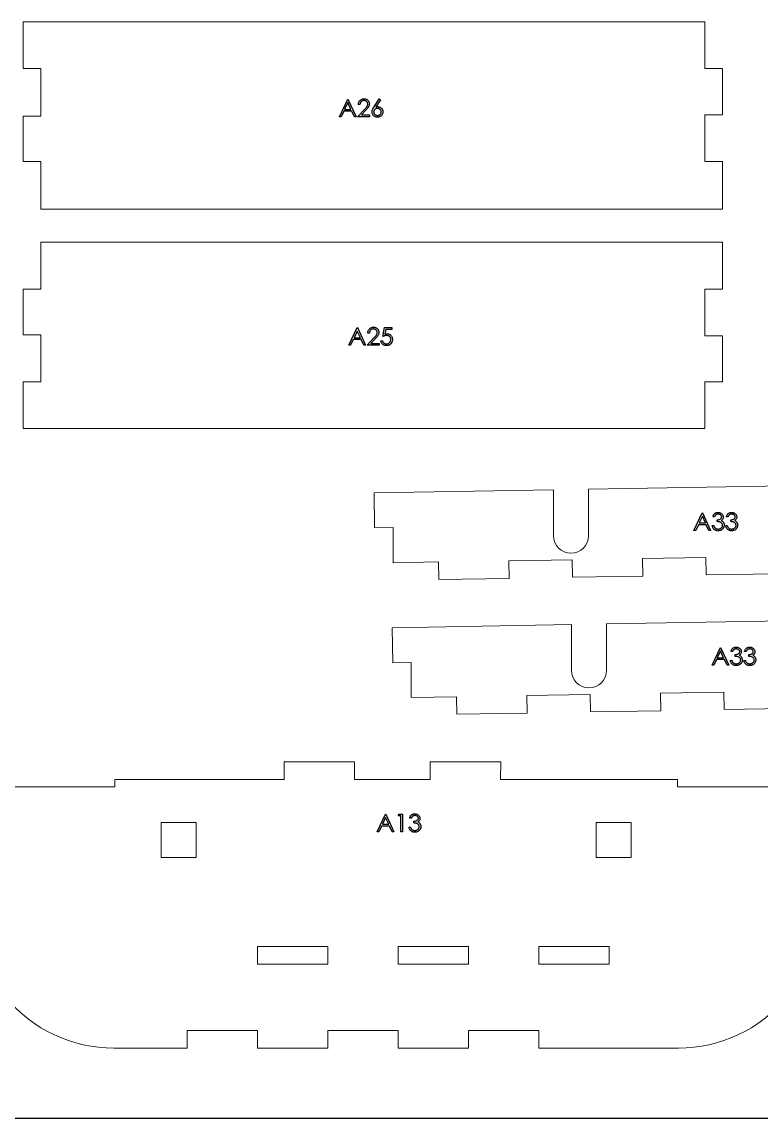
# Model space of a CAD drawing. Header units: inches. Extents: x -4.7 to 54, y 0 to 24.
# Drawn here: x 8.39 to 13.65, y 0 to 7.79 of the extents above; entities that cross this region are included whole.
import ezdxf

# ---------------------------------------------------------------- set-up
doc = ezdxf.new("R2010")
doc.units = ezdxf.units.IN
doc.header["$MEASUREMENT"] = 0

msp = doc.modelspace()

# ---------------------------------------------------------------- linework, layer by layer
at = {"color": 1, "linetype": 'Continuous', "lineweight": 15}
for p, q in [((13.2471, 7.7926), (8.4034, 7.7926)), ((8.4034, 7.461), (8.4034, 7.7926)), ((13.2471, 7.461), (13.2471, 7.7926)), ((8.4034, 7.461), (8.5284, 7.461)), ((8.5284, 7.461), (8.5284, 7.122)), ((13.3721, 7.461), (13.2471, 7.461)), ((13.3721, 7.1326), (13.3721, 7.461)), ((8.5284, 7.122), (8.4034, 7.122)), ((8.4034, 6.801), (8.4034, 7.122)), ((13.2471, 7.1326), (13.3721, 7.1326)), ((13.2471, 6.801), (13.2471, 7.1326)), ((8.4034, 6.801), (8.5284, 6.801)), ((8.5284, 6.801), (8.5284, 6.462)), ((13.3721, 6.801), (13.2471, 6.801)), ((13.3721, 6.462), (13.3721, 6.801)), ((13.3721, 6.462), (8.5284, 6.462)), ((8.5284, 5.8933), (8.5284, 6.228)), ((13.3721, 6.228), (8.5284, 6.228)), ((13.3721, 5.8933), (13.3721, 6.228)), ((8.4034, 5.8933), (8.5284, 5.8933)), ((8.4034, 5.568), (8.4034, 5.8933)), ((13.3721, 5.8933), (13.2471, 5.8933)), ((13.2471, 5.8933), (13.2471, 5.5618)), ((8.5284, 5.568), (8.4034, 5.568)), ((8.5284, 5.2333), (8.5284, 5.568)), ((13.2471, 5.5618), (13.3721, 5.5618)), ((13.3721, 5.2333), (13.3721, 5.5618)), ((8.4034, 5.2333), (8.5284, 5.2333)), ((8.4034, 4.9018), (8.4034, 5.2333)), ((13.3721, 5.2333), (13.2471, 5.2333)), ((13.2471, 5.2333), (13.2471, 4.9018)), ((13.2471, 4.9018), (8.4034, 4.9018)), ((12.4205, 4.4707), (15.3986, 4.5227)), ((10.8963, 4.4441), (12.1707, 4.4664)), ((10.8963, 4.4441), (10.9006, 4.1953)), ((12.1707, 4.1402), (12.1707, 4.4664)), ((12.4205, 4.4707), (12.4205, 4.1402)), ((11.0316, 4.1976), (10.9006, 4.1953)), ((11.0316, 3.9475), (11.0316, 4.1976)), ((12.8047, 3.9785), (13.2546, 3.9863)), ((12.8069, 3.8535), (12.8047, 3.9785)), ((13.2546, 3.9863), (13.2568, 3.8613)), ((11.0316, 3.9475), (11.3549, 3.9532)), ((11.3549, 3.9532), (11.3571, 3.8282)), ((11.8548, 3.9619), (12.3048, 3.9697)), ((11.857, 3.8369), (11.8548, 3.9619)), ((12.3048, 3.9697), (12.307, 3.8448)), ((11.857, 3.8369), (11.3571, 3.8282)), ((12.8069, 3.8535), (12.307, 3.8448)), ((13.7567, 3.8701), (13.2568, 3.8613)), ((11.0248, 3.4863), (12.2992, 3.5085)), ((12.2992, 3.1824), (12.2992, 3.5085)), ((12.549, 3.5129), (15.5271, 3.5648)), ((12.549, 3.5129), (12.549, 3.1824)), ((11.0248, 3.4863), (11.0291, 3.2374)), ((11.1601, 3.2397), (11.0291, 3.2374)), ((11.1601, 2.9897), (11.1601, 3.2397)), ((11.1601, 2.9897), (11.4834, 2.9953)), ((11.4834, 2.9953), (11.4856, 2.8703)), ((11.9834, 3.004), (12.4333, 3.0119)), ((11.9855, 2.8791), (11.9834, 3.004)), ((12.4333, 3.0119), (12.4355, 2.8869)), ((12.9332, 3.0206), (13.3831, 3.0285)), ((12.9354, 2.8956), (12.9332, 3.0206)), ((13.3831, 3.0285), (13.3853, 2.9035)), ((12.9354, 2.8956), (12.4355, 2.8869)), ((13.8853, 2.9122), (13.3853, 2.9035)), ((11.9855, 2.8791), (11.4856, 2.8703)), ((10.258, 2.5324), (10.258, 2.4074)), ((10.258, 2.5324), (10.758, 2.5324)), ((10.758, 2.5324), (10.758, 2.4074)), ((11.2964, 2.5324), (11.2952, 2.4074)), ((11.2964, 2.5324), (11.7964, 2.5324)), ((11.7964, 2.5324), (11.7952, 2.4074)), ((7.5636, 2.3557), (9.0536, 2.3557)), ((9.0536, 2.3557), (9.0536, 2.4074)), ((10.258, 2.4074), (9.0536, 2.4074)), ((10.758, 2.4074), (11.2952, 2.4074)), ((13.0536, 2.4074), (11.7952, 2.4074)), ((13.0536, 2.3557), (13.0536, 2.4074)), ((13.0536, 2.3557), (14.5436, 2.3557)), ((9.6322, 2.1018), (9.3822, 2.1018)), ((9.3822, 2.1018), (9.3822, 1.8518)), ((9.6322, 1.8518), (9.6322, 2.1018)), ((12.7249, 2.1018), (12.4749, 2.1018)), ((12.4749, 2.1018), (12.4749, 1.8518)), ((12.7249, 1.8518), (12.7249, 2.1018)), ((9.3822, 1.8518), (9.6322, 1.8518)), ((12.4749, 1.8518), (12.7249, 1.8518)), ((10.5682, 1.2189), (10.0682, 1.2189)), ((10.0682, 1.2189), (10.0682, 1.0939)), ((10.5682, 1.0939), (10.5682, 1.2189)), ((11.5682, 1.2189), (11.0682, 1.2189)), ((11.0682, 1.2189), (11.0682, 1.0939)), ((11.5682, 1.0939), (11.5682, 1.2189)), ((12.5682, 1.2189), (12.0682, 1.2189)), ((12.0682, 1.2189), (12.0682, 1.0939)), ((12.5682, 1.0939), (12.5682, 1.2189)), ((10.0682, 1.0939), (10.5682, 1.0939)), ((11.0682, 1.0939), (11.5682, 1.0939)), ((12.0682, 1.0939), (12.5682, 1.0939)), ((9.5682, 0.6223), (10.0682, 0.6223)), ((9.5682, 0.4973), (9.5682, 0.6223)), ((10.0682, 0.4973), (10.0682, 0.6223)), ((10.5682, 0.6223), (11.0682, 0.6223)), ((10.5682, 0.4973), (10.5682, 0.6223)), ((11.0682, 0.4973), (11.0682, 0.6223)), ((11.5682, 0.6223), (12.0682, 0.6223)), ((11.5682, 0.4973), (11.5682, 0.6223)), ((12.0682, 0.4973), (12.0682, 0.6223)), ((9.5682, 0.4973), (9.0481, 0.4973)), ((10.5682, 0.4973), (10.0682, 0.4973)), ((11.5682, 0.4973), (11.0682, 0.4973)), ((13.0591, 0.4973), (12.0682, 0.4973))]:
    msp.add_line(p, q, dxfattribs=at)
msp.add_line((0, 0), (24, 0))
at = {"color": 3, "linetype": 'Continuous', "flags": 128}
for points in [[(10.7108, 7.2431), (10.7685, 7.1181), (10.7685, 7.1181), (10.7563, 7.1181), (10.7563, 7.1181), (10.7379, 7.1581), (10.7379, 7.1581), (10.6812, 7.1581), (10.6812, 7.1581), (10.6622, 7.1181), (10.6622, 7.1181), (10.6499, 7.1181), (10.6499, 7.1181), (10.7092, 7.2431), (10.7092, 7.2431), (10.7108, 7.2431)], [(10.7099, 7.2187), (10.6873, 7.1709), (10.6873, 7.1709), (10.732, 7.1709), (10.732, 7.1709), (10.7099, 7.2187)], [(10.7958, 7.2046), (10.7846, 7.2046), (10.7846, 7.2046), (10.7849, 7.2091), (10.7855, 7.2133), (10.7865, 7.2173), (10.7878, 7.2212), (10.7895, 7.2248), (10.7916, 7.2283), (10.7939, 7.2315), (10.7967, 7.2346), (10.7996, 7.2373), (10.8028, 7.2397), (10.8061, 7.2417), (10.8096, 7.2433), (10.8133, 7.2446), (10.8171, 7.2455), (10.8211, 7.2461), (10.8253, 7.2463), (10.8253, 7.2463), (10.8294, 7.2461), (10.8334, 7.2456), (10.8371, 7.2447), (10.8406, 7.2435), (10.8439, 7.2419), (10.847, 7.24), (10.8499, 7.2378), (10.8526, 7.2352), (10.8551, 7.2324), (10.8572, 7.2294), (10.859, 7.2263), (10.8605, 7.2232), (10.8616, 7.2198), (10.8624, 7.2164), (10.8629, 7.2128), (10.8631, 7.2091), (10.8631, 7.2091), (10.8628, 7.2039), (10.8618, 7.1989), (10.8602, 7.194), (10.8579, 7.1893), (10.8565, 7.1869), (10.8547, 7.1843), (10.8526, 7.1814), (10.8503, 7.1784), (10.8476, 7.1752), (10.8447, 7.1718), (10.8414, 7.1681), (10.8378, 7.1643), (10.8378, 7.1643), (10.8065, 7.1309), (10.8065, 7.1309), (10.8647, 7.1309), (10.8647, 7.1309), (10.8647, 7.1181), (10.8647, 7.1181), (10.7798, 7.1181), (10.7798, 7.1181), (10.8282, 7.1698), (10.8282, 7.1698), (10.8318, 7.1735), (10.835, 7.177), (10.8378, 7.1802), (10.8404, 7.1831), (10.8426, 7.1858), (10.8446, 7.1883), (10.8461, 7.1905), (10.8474, 7.1925), (10.8494, 7.1963), (10.8508, 7.2001), (10.8516, 7.2041), (10.8519, 7.2081), (10.8519, 7.2081), (10.8517, 7.2107), (10.8514, 7.2131), (10.8508, 7.2155), (10.8499, 7.2177), (10.8488, 7.22), (10.8474, 7.222), (10.8459, 7.224), (10.844, 7.226), (10.842, 7.2277), (10.8399, 7.2292), (10.8376, 7.2305), (10.8353, 7.2316), (10.8328, 7.2324), (10.8302, 7.233), (10.8276, 7.2333), (10.8248, 7.2334), (10.8248, 7.2334), (10.8218, 7.2333), (10.819, 7.233), (10.8163, 7.2324), (10.8138, 7.2315), (10.8114, 7.2305), (10.8091, 7.2292), (10.8069, 7.2276), (10.8048, 7.2259), (10.8029, 7.2239), (10.8013, 7.2217), (10.7998, 7.2193), (10.7986, 7.2168), (10.7976, 7.214), (10.7968, 7.2111), (10.7962, 7.2079), (10.7958, 7.2046)], [(10.9336, 7.2463), (10.9422, 7.2395), (10.9422, 7.2395), (10.9092, 7.189), (10.9092, 7.189), (10.9158, 7.1899), (10.9222, 7.1902), (10.9222, 7.1902), (10.926, 7.19), (10.9296, 7.1895), (10.9331, 7.1887), (10.9365, 7.1875), (10.9397, 7.186), (10.9428, 7.1842), (10.9457, 7.182), (10.9485, 7.1795), (10.951, 7.1767), (10.9532, 7.1738), (10.955, 7.1708), (10.9565, 7.1676), (10.9577, 7.1642), (10.9586, 7.1607), (10.9591, 7.157), (10.9592, 7.1531), (10.9592, 7.1531), (10.9589, 7.1479), (10.958, 7.1429), (10.9564, 7.1382), (10.9542, 7.1337), (10.9515, 7.1296), (10.9482, 7.126), (10.9444, 7.1227), (10.94, 7.12), (10.9353, 7.1177), (10.9304, 7.1161), (10.9254, 7.1152), (10.9202, 7.1149), (10.9202, 7.1149), (10.9151, 7.1152), (10.9103, 7.1161), (10.9056, 7.1176), (10.9011, 7.1198), (10.897, 7.1225), (10.8933, 7.1258), (10.8901, 7.1295), (10.8873, 7.1337), (10.8852, 7.1383), (10.8836, 7.143), (10.8826, 7.1479), (10.8823, 7.1529), (10.8823, 7.1529), (10.8825, 7.1568), (10.8831, 7.1608), (10.884, 7.1648), (10.8854, 7.169), (10.8862, 7.1711), (10.8872, 7.1734), (10.8884, 7.1758), (10.8896, 7.1782), (10.8911, 7.1808), (10.8927, 7.1835), (10.8944, 7.1863), (10.8963, 7.1892), (10.8963, 7.1892), (10.9336, 7.2463)], [(10.9198, 7.1774), (10.917, 7.1772), (10.9142, 7.1769), (10.9117, 7.1763), (10.9092, 7.1756), (10.9069, 7.1745), (10.9048, 7.1733), (10.9027, 7.1718), (10.9008, 7.1701), (10.8991, 7.1682), (10.8976, 7.1663), (10.8964, 7.1642), (10.8954, 7.1621), (10.8946, 7.1598), (10.894, 7.1575), (10.8937, 7.155), (10.8935, 7.1525), (10.8935, 7.1525), (10.8937, 7.1499), (10.894, 7.1475), (10.8947, 7.1452), (10.8955, 7.143), (10.8966, 7.1408), (10.898, 7.1388), (10.8996, 7.1368), (10.9015, 7.1349), (10.9036, 7.1332), (10.9057, 7.1318), (10.908, 7.1305), (10.9103, 7.1295), (10.9128, 7.1287), (10.9153, 7.1281), (10.918, 7.1278), (10.9208, 7.1277), (10.9208, 7.1277), (10.9236, 7.1278), (10.9262, 7.1281), (10.9288, 7.1287), (10.9312, 7.1295), (10.9336, 7.1305), (10.9359, 7.1318), (10.938, 7.1332), (10.94, 7.1349), (10.9419, 7.1368), (10.9435, 7.1388), (10.9449, 7.1408), (10.946, 7.143), (10.9469, 7.1452), (10.9475, 7.1475), (10.9479, 7.1499), (10.948, 7.1525), (10.948, 7.1525), (10.9479, 7.155), (10.9475, 7.1575), (10.9469, 7.1598), (10.946, 7.1621), (10.9448, 7.1642), (10.9434, 7.1663), (10.9417, 7.1682), (10.9398, 7.1701), (10.9376, 7.1718), (10.9354, 7.1733), (10.9331, 7.1745), (10.9306, 7.1756), (10.9281, 7.1763), (10.9254, 7.1769), (10.9227, 7.1772), (10.9198, 7.1774)], [(10.7783, 5.6193), (10.836, 5.4943), (10.836, 5.4943), (10.8238, 5.4943), (10.8238, 5.4943), (10.8054, 5.5344), (10.8054, 5.5344), (10.7487, 5.5344), (10.7487, 5.5344), (10.7297, 5.4943), (10.7297, 5.4943), (10.7174, 5.4943), (10.7174, 5.4943), (10.7767, 5.6193), (10.7767, 5.6193), (10.7783, 5.6193)], [(10.8633, 5.5808), (10.8521, 5.5808), (10.8521, 5.5808), (10.8524, 5.5853), (10.853, 5.5896), (10.854, 5.5936), (10.8553, 5.5974), (10.857, 5.6011), (10.859, 5.6045), (10.8614, 5.6078), (10.8642, 5.6108), (10.8671, 5.6135), (10.8703, 5.6159), (10.8736, 5.6179), (10.8771, 5.6196), (10.8808, 5.6209), (10.8846, 5.6218), (10.8886, 5.6223), (10.8928, 5.6225), (10.8928, 5.6225), (10.8969, 5.6223), (10.9009, 5.6218), (10.9046, 5.621), (10.9081, 5.6198), (10.9114, 5.6182), (10.9145, 5.6163), (10.9174, 5.614), (10.9201, 5.6114), (10.9226, 5.6086), (10.9247, 5.6057), (10.9265, 5.6026), (10.928, 5.5994), (10.9291, 5.5961), (10.9299, 5.5926), (10.9304, 5.5891), (10.9306, 5.5854), (10.9306, 5.5854), (10.9303, 5.5801), (10.9293, 5.5751), (10.9277, 5.5703), (10.9254, 5.5655), (10.9239, 5.5631), (10.9222, 5.5605), (10.9201, 5.5577), (10.9178, 5.5547), (10.9151, 5.5514), (10.9122, 5.548), (10.9089, 5.5444), (10.9053, 5.5405), (10.9053, 5.5405), (10.874, 5.5071), (10.874, 5.5071), (10.9322, 5.5071), (10.9322, 5.5071), (10.9322, 5.4943), (10.9322, 5.4943), (10.8472, 5.4943), (10.8472, 5.4943), (10.8957, 5.546), (10.8957, 5.546), (10.8993, 5.5497), (10.9025, 5.5532), (10.9053, 5.5564), (10.9079, 5.5594), (10.9101, 5.5621), (10.9121, 5.5645), (10.9136, 5.5668), (10.9149, 5.5687), (10.9169, 5.5725), (10.9183, 5.5764), (10.9191, 5.5803), (10.9194, 5.5843), (10.9194, 5.5843), (10.9192, 5.5869), (10.9189, 5.5894), (10.9183, 5.5917), (10.9174, 5.594), (10.9163, 5.5962), (10.9149, 5.5983), (10.9134, 5.6003), (10.9115, 5.6022), (10.9095, 5.604), (10.9073, 5.6055), (10.9051, 5.6068), (10.9028, 5.6078), (10.9003, 5.6086), (10.8977, 5.6092), (10.8951, 5.6096), (10.8922, 5.6097), (10.8922, 5.6097), (10.8893, 5.6096), (10.8865, 5.6092), (10.8838, 5.6086), (10.8813, 5.6078), (10.8788, 5.6067), (10.8765, 5.6054), (10.8744, 5.6039), (10.8723, 5.6021), (10.8704, 5.6001), (10.8688, 5.5979), (10.8673, 5.5956), (10.8661, 5.593), (10.8651, 5.5903), (10.8643, 5.5873), (10.8637, 5.5842), (10.8633, 5.5808)], [(11.0219, 5.6193), (11.0219, 5.6065), (11.0219, 5.6065), (10.9794, 5.6065), (10.9794, 5.6065), (10.9727, 5.5736), (10.9727, 5.5736), (10.9767, 5.5747), (10.9804, 5.5754), (10.984, 5.5759), (10.9874, 5.576), (10.9874, 5.576), (10.9916, 5.5759), (10.9956, 5.5753), (10.9994, 5.5744), (11.003, 5.5732), (11.0065, 5.5716), (11.0097, 5.5696), (11.0127, 5.5672), (11.0156, 5.5645), (11.0182, 5.5616), (11.0205, 5.5584), (11.0224, 5.555), (11.024, 5.5515), (11.0252, 5.5477), (11.026, 5.5437), (11.0266, 5.5395), (11.0267, 5.5351), (11.0267, 5.5351), (11.0266, 5.5321), (11.0264, 5.5291), (11.0259, 5.5262), (11.0253, 5.5233), (11.0245, 5.5205), (11.0235, 5.5177), (11.0224, 5.5151), (11.021, 5.5124), (11.0196, 5.5099), (11.0179, 5.5076), (11.0162, 5.5054), (11.0143, 5.5033), (11.0123, 5.5014), (11.0102, 5.4997), (11.008, 5.4981), (11.0056, 5.4966), (11.0031, 5.4953), (11.0005, 5.4942), (10.9979, 5.4933), (10.9951, 5.4925), (10.9923, 5.4919), (10.9893, 5.4915), (10.9863, 5.4912), (10.9831, 5.4911), (10.9831, 5.4911), (10.9794, 5.4913), (10.9758, 5.4917), (10.9724, 5.4925), (10.9691, 5.4936), (10.966, 5.4949), (10.963, 5.4966), (10.9602, 5.4986), (10.9575, 5.5009), (10.955, 5.5035), (10.9528, 5.5062), (10.9508, 5.5091), (10.9491, 5.5122), (10.9477, 5.5155), (10.9466, 5.5189), (10.9457, 5.5226), (10.945, 5.5264), (10.945, 5.5264), (10.9562, 5.5264), (10.9562, 5.5264), (10.9571, 5.5228), (10.9583, 5.5196), (10.9597, 5.5168), (10.9614, 5.5143), (10.9634, 5.5121), (10.9656, 5.5101), (10.9682, 5.5083), (10.9711, 5.5068), (10.9742, 5.5055), (10.9773, 5.5046), (10.9805, 5.5041), (10.9838, 5.5039), (10.9838, 5.5039), (10.987, 5.5041), (10.9901, 5.5045), (10.9931, 5.5052), (10.9959, 5.5062), (10.9986, 5.5075), (11.0013, 5.509), (11.0038, 5.5109), (11.0062, 5.513), (11.0084, 5.5153), (11.0103, 5.5178), (11.0119, 5.5204), (11.0132, 5.5232), (11.0142, 5.5261), (11.0149, 5.5291), (11.0154, 5.5323), (11.0155, 5.5356), (11.0155, 5.5356), (11.0154, 5.5386), (11.015, 5.5415), (11.0144, 5.5442), (11.0135, 5.5467), (11.0123, 5.5492), (11.0109, 5.5514), (11.0092, 5.5536), (11.0073, 5.5556), (11.0052, 5.5574), (11.0028, 5.5589), (11.0004, 5.5602), (10.9977, 5.5613), (10.9949, 5.5621), (10.9919, 5.5627), (10.9887, 5.5631), (10.9854, 5.5632), (10.9854, 5.5632), (10.9825, 5.5631), (10.9794, 5.5628), (10.9762, 5.5623), (10.9728, 5.5616), (10.9693, 5.5607), (10.9656, 5.5596), (10.9618, 5.5583), (10.9578, 5.5568), (10.9578, 5.5568), (10.9706, 5.6193), (10.9706, 5.6193), (11.0219, 5.6193)], [(10.7774, 5.5949), (10.7548, 5.5472), (10.7548, 5.5472), (10.7994, 5.5472), (10.7994, 5.5472), (10.7774, 5.5949)], [(13.2309, 4.3028), (13.2886, 4.1778), (13.2886, 4.1778), (13.2764, 4.1778), (13.2764, 4.1778), (13.258, 4.2179), (13.258, 4.2179), (13.2013, 4.2179), (13.2013, 4.2179), (13.1823, 4.1778), (13.1823, 4.1778), (13.17, 4.1778), (13.17, 4.1778), (13.2293, 4.3028), (13.2293, 4.3028), (13.2309, 4.3028)], [(13.3159, 4.274), (13.3047, 4.274), (13.3047, 4.274), (13.3056, 4.2777), (13.3068, 4.2812), (13.3082, 4.2845), (13.3098, 4.2876), (13.3116, 4.2905), (13.3136, 4.2931), (13.3158, 4.2955), (13.3182, 4.2977), (13.3208, 4.2997), (13.3234, 4.3013), (13.3262, 4.3028), (13.3291, 4.3039), (13.3322, 4.3048), (13.3353, 4.3055), (13.3385, 4.3059), (13.3419, 4.306), (13.3419, 4.306), (13.3467, 4.3057), (13.3515, 4.3049), (13.356, 4.3035), (13.3604, 4.3015), (13.3644, 4.2991), (13.368, 4.2963), (13.3711, 4.293), (13.3737, 4.2894), (13.3757, 4.2856), (13.3772, 4.2816), (13.3781, 4.2776), (13.3784, 4.2735), (13.3784, 4.2735), (13.3781, 4.2696), (13.3775, 4.2658), (13.3763, 4.2623), (13.3747, 4.259), (13.3727, 4.2559), (13.3702, 4.253), (13.3672, 4.2503), (13.3638, 4.2478), (13.3638, 4.2478), (13.3677, 4.2458), (13.3713, 4.2433), (13.3745, 4.2405), (13.3773, 4.2372), (13.3773, 4.2372), (13.3791, 4.2346), (13.3806, 4.232), (13.3819, 4.2294), (13.3829, 4.2266), (13.3837, 4.2238), (13.3843, 4.221), (13.3847, 4.218), (13.3848, 4.2149), (13.3848, 4.2149), (13.3844, 4.2097), (13.3834, 4.2046), (13.3816, 4.1996), (13.3791, 4.1947), (13.376, 4.1902), (13.3724, 4.1862), (13.3682, 4.1828), (13.3636, 4.1799), (13.3585, 4.1776), (13.3531, 4.1759), (13.3475, 4.1749), (13.3415, 4.1746), (13.3415, 4.1746), (13.3375, 4.1748), (13.3337, 4.1752), (13.33, 4.1759), (13.3265, 4.177), (13.3232, 4.1783), (13.32, 4.1799), (13.317, 4.1818), (13.3142, 4.184), (13.3115, 4.1864), (13.3092, 4.1892), (13.307, 4.1922), (13.3051, 4.1955), (13.3034, 4.1991), (13.302, 4.2029), (13.3008, 4.2071), (13.2998, 4.2115), (13.2998, 4.2115), (13.3111, 4.2115), (13.3111, 4.2115), (13.312, 4.2086), (13.3129, 4.2059), (13.314, 4.2034), (13.3152, 4.2012), (13.3165, 4.1991), (13.3179, 4.1973), (13.3193, 4.1956), (13.3209, 4.1942), (13.3209, 4.1942), (13.323, 4.1926), (13.3252, 4.1912), (13.3276, 4.1901), (13.3302, 4.1891), (13.3329, 4.1884), (13.3357, 4.1878), (13.3386, 4.1875), (13.3417, 4.1874), (13.3417, 4.1874), (13.3452, 4.1875), (13.3486, 4.1879), (13.3517, 4.1885), (13.3547, 4.1894), (13.3575, 4.1905), (13.3601, 4.1919), (13.3625, 4.1935), (13.3648, 4.1953), (13.3669, 4.1974), (13.3687, 4.1995), (13.3702, 4.2016), (13.3714, 4.2039), (13.3723, 4.2063), (13.373, 4.2087), (13.3734, 4.2113), (13.3736, 4.2139), (13.3736, 4.2139), (13.3733, 4.2173), (13.3725, 4.2207), (13.3711, 4.224), (13.3692, 4.2271), (13.3669, 4.23), (13.3642, 4.2325), (13.3611, 4.2347), (13.3576, 4.2364), (13.3557, 4.2372), (13.3535, 4.2379), (13.3511, 4.2384), (13.3484, 4.239), (13.3454, 4.2394), (13.3422, 4.2398), (13.3388, 4.2401), (13.3351, 4.2403), (13.3351, 4.2403), (13.3351, 4.2531), (13.3351, 4.2531), (13.3397, 4.2533), (13.3441, 4.2539), (13.3484, 4.2548), (13.3523, 4.2561), (13.356, 4.2577), (13.359, 4.2594), (13.3616, 4.2614), (13.3636, 4.2636), (13.3652, 4.2659), (13.3663, 4.2684), (13.3669, 4.2709), (13.3672, 4.2736), (13.3672, 4.2736), (13.3671, 4.2755), (13.3667, 4.2774), (13.3662, 4.2792), (13.3654, 4.281), (13.3644, 4.2827), (13.3632, 4.2843), (13.3617, 4.2859), (13.36, 4.2874), (13.3582, 4.2887), (13.3562, 4.2899), (13.3542, 4.2909), (13.352, 4.2917), (13.3497, 4.2924), (13.3472, 4.2928), (13.3447, 4.2931), (13.342, 4.2932), (13.342, 4.2932), (13.3378, 4.2929), (13.3338, 4.2921), (13.3301, 4.2907), (13.3267, 4.2888), (13.3252, 4.2876), (13.3237, 4.2862), (13.3222, 4.2847), (13.3208, 4.2829), (13.3195, 4.2809), (13.3182, 4.2788), (13.317, 4.2765), (13.3159, 4.274)], [(13.412, 4.274), (13.4008, 4.274), (13.4008, 4.274), (13.4018, 4.2777), (13.403, 4.2812), (13.4044, 4.2845), (13.406, 4.2876), (13.4077, 4.2905), (13.4097, 4.2931), (13.412, 4.2955), (13.4144, 4.2977), (13.4169, 4.2997), (13.4196, 4.3013), (13.4224, 4.3028), (13.4253, 4.3039), (13.4283, 4.3048), (13.4314, 4.3055), (13.4347, 4.3059), (13.438, 4.306), (13.438, 4.306), (13.4429, 4.3057), (13.4476, 4.3049), (13.4521, 4.3035), (13.4565, 4.3015), (13.4606, 4.2991), (13.4641, 4.2963), (13.4672, 4.293), (13.4698, 4.2894), (13.4719, 4.2856), (13.4734, 4.2816), (13.4742, 4.2776), (13.4745, 4.2735), (13.4745, 4.2735), (13.4743, 4.2696), (13.4736, 4.2658), (13.4725, 4.2623), (13.4709, 4.259), (13.4688, 4.2559), (13.4663, 4.253), (13.4634, 4.2503), (13.4599, 4.2478), (13.4599, 4.2478), (13.4639, 4.2458), (13.4674, 4.2433), (13.4706, 4.2405), (13.4735, 4.2372), (13.4735, 4.2372), (13.4752, 4.2346), (13.4767, 4.232), (13.478, 4.2294), (13.4791, 4.2266), (13.4799, 4.2238), (13.4805, 4.221), (13.4808, 4.218), (13.4809, 4.2149), (13.4809, 4.2149), (13.4806, 4.2097), (13.4795, 4.2046), (13.4777, 4.1996), (13.4752, 4.1947), (13.4721, 4.1902), (13.4685, 4.1862), (13.4644, 4.1828), (13.4597, 4.1799), (13.4546, 4.1776), (13.4493, 4.1759), (13.4436, 4.1749), (13.4377, 4.1746), (13.4377, 4.1746), (13.4337, 4.1748), (13.4298, 4.1752), (13.4262, 4.1759), (13.4226, 4.177), (13.4193, 4.1783), (13.4162, 4.1799), (13.4132, 4.1818), (13.4103, 4.184), (13.4077, 4.1864), (13.4053, 4.1892), (13.4032, 4.1922), (13.4013, 4.1955), (13.3996, 4.1991), (13.3982, 4.2029), (13.397, 4.2071), (13.396, 4.2115), (13.396, 4.2115), (13.4072, 4.2115), (13.4072, 4.2115), (13.4081, 4.2086), (13.4091, 4.2059), (13.4102, 4.2034), (13.4114, 4.2012), (13.4126, 4.1991), (13.414, 4.1973), (13.4155, 4.1956), (13.417, 4.1942), (13.417, 4.1942), (13.4191, 4.1926), (13.4214, 4.1912), (13.4238, 4.1901), (13.4263, 4.1891), (13.429, 4.1884), (13.4318, 4.1878), (13.4348, 4.1875), (13.4379, 4.1874), (13.4379, 4.1874), (13.4414, 4.1875), (13.4447, 4.1879), (13.4479, 4.1885), (13.4509, 4.1894), (13.4536, 4.1905), (13.4563, 4.1919), (13.4587, 4.1935), (13.461, 4.1953), (13.463, 4.1974), (13.4648, 4.1995), (13.4663, 4.2016), (13.4675, 4.2039), (13.4685, 4.2063), (13.4692, 4.2087), (13.4696, 4.2113), (13.4697, 4.2139), (13.4697, 4.2139), (13.4694, 4.2173), (13.4686, 4.2207), (13.4673, 4.224), (13.4654, 4.2271), (13.463, 4.23), (13.4603, 4.2325), (13.4572, 4.2347), (13.4538, 4.2364), (13.4518, 4.2372), (13.4496, 4.2379), (13.4472, 4.2384), (13.4445, 4.239), (13.4416, 4.2394), (13.4384, 4.2398), (13.4349, 4.2401), (13.4313, 4.2403), (13.4313, 4.2403), (13.4313, 4.2531), (13.4313, 4.2531), (13.4359, 4.2533), (13.4403, 4.2539), (13.4445, 4.2548), (13.4485, 4.2561), (13.4521, 4.2577), (13.4552, 4.2594), (13.4578, 4.2614), (13.4598, 4.2636), (13.4613, 4.2659), (13.4624, 4.2684), (13.4631, 4.2709), (13.4633, 4.2736), (13.4633, 4.2736), (13.4632, 4.2755), (13.4629, 4.2774), (13.4623, 4.2792), (13.4615, 4.281), (13.4605, 4.2827), (13.4593, 4.2843), (13.4579, 4.2859), (13.4562, 4.2874), (13.4543, 4.2887), (13.4524, 4.2899), (13.4503, 4.2909), (13.4481, 4.2917), (13.4458, 4.2924), (13.4434, 4.2928), (13.4408, 4.2931), (13.4382, 4.2932), (13.4382, 4.2932), (13.4339, 4.2929), (13.4299, 4.2921), (13.4263, 4.2907), (13.4229, 4.2888), (13.4213, 4.2876), (13.4198, 4.2862), (13.4184, 4.2847), (13.417, 4.2829), (13.4156, 4.2809), (13.4144, 4.2788), (13.4132, 4.2765), (13.412, 4.274)], [(13.23, 4.2784), (13.2074, 4.2307), (13.2074, 4.2307), (13.252, 4.2307), (13.252, 4.2307), (13.23, 4.2784)], [(13.3595, 3.345), (13.4171, 3.22), (13.4171, 3.22), (13.405, 3.22), (13.405, 3.22), (13.3865, 3.26), (13.3865, 3.26), (13.3298, 3.26), (13.3298, 3.26), (13.3108, 3.22), (13.3108, 3.22), (13.2986, 3.22), (13.2986, 3.22), (13.3579, 3.345), (13.3579, 3.345), (13.3595, 3.345)], [(13.3585, 3.3206), (13.3359, 3.2728), (13.3359, 3.2728), (13.3806, 3.2728), (13.3806, 3.2728), (13.3585, 3.3206)], [(13.4444, 3.3161), (13.4332, 3.3161), (13.4332, 3.3161), (13.4341, 3.3199), (13.4354, 3.3234), (13.4367, 3.3267), (13.4383, 3.3298), (13.4401, 3.3326), (13.4421, 3.3352), (13.4443, 3.3377), (13.4467, 3.3399), (13.4493, 3.3418), (13.452, 3.3435), (13.4547, 3.3449), (13.4576, 3.3461), (13.4607, 3.347), (13.4638, 3.3476), (13.467, 3.348), (13.4704, 3.3482), (13.4704, 3.3482), (13.4753, 3.3479), (13.48, 3.347), (13.4845, 3.3456), (13.4889, 3.3437), (13.4929, 3.3413), (13.4965, 3.3384), (13.4996, 3.3352), (13.5022, 3.3316), (13.5042, 3.3277), (13.5057, 3.3238), (13.5066, 3.3198), (13.5069, 3.3157), (13.5069, 3.3157), (13.5067, 3.3117), (13.506, 3.308), (13.5048, 3.3045), (13.5032, 3.3011), (13.5012, 3.298), (13.4987, 3.2951), (13.4957, 3.2924), (13.4923, 3.29), (13.4923, 3.29), (13.4962, 3.2879), (13.4998, 3.2855), (13.503, 3.2826), (13.5058, 3.2793), (13.5058, 3.2793), (13.5076, 3.2768), (13.5091, 3.2742), (13.5104, 3.2715), (13.5114, 3.2688), (13.5122, 3.266), (13.5128, 3.2631), (13.5132, 3.2601), (13.5133, 3.2571), (13.5133, 3.2571), (13.513, 3.2519), (13.5119, 3.2468), (13.5101, 3.2417), (13.5076, 3.2369), (13.5045, 3.2324), (13.5009, 3.2284), (13.4967, 3.2249), (13.4921, 3.222), (13.487, 3.2197), (13.4817, 3.2181), (13.476, 3.2171), (13.4701, 3.2168), (13.4701, 3.2168), (13.4661, 3.2169), (13.4622, 3.2173), (13.4585, 3.2181), (13.455, 3.2191), (13.4517, 3.2204), (13.4485, 3.222), (13.4455, 3.2239), (13.4427, 3.2261), (13.4401, 3.2286), (13.4377, 3.2314), (13.4355, 3.2344), (13.4336, 3.2377), (13.4319, 3.2412), (13.4305, 3.2451), (13.4293, 3.2492), (13.4284, 3.2536), (13.4284, 3.2536), (13.4396, 3.2536), (13.4396, 3.2536), (13.4405, 3.2507), (13.4415, 3.2481), (13.4426, 3.2456), (13.4437, 3.2433), (13.445, 3.2413), (13.4464, 3.2394), (13.4478, 3.2378), (13.4494, 3.2363), (13.4494, 3.2363), (13.4515, 3.2348), (13.4538, 3.2334), (13.4562, 3.2322), (13.4587, 3.2313), (13.4614, 3.2305), (13.4642, 3.23), (13.4672, 3.2297), (13.4703, 3.2296), (13.4703, 3.2296), (13.4738, 3.2297), (13.4771, 3.2301), (13.4802, 3.2307), (13.4832, 3.2316), (13.486, 3.2327), (13.4886, 3.234), (13.4911, 3.2356), (13.4933, 3.2375), (13.4954, 3.2395), (13.4972, 3.2416), (13.4987, 3.2438), (13.4999, 3.2461), (13.5009, 3.2484), (13.5015, 3.2509), (13.502, 3.2534), (13.5021, 3.256), (13.5021, 3.256), (13.5018, 3.2595), (13.501, 3.2629), (13.4997, 3.2661), (13.4978, 3.2693), (13.4954, 3.2722), (13.4927, 3.2747), (13.4896, 3.2768), (13.4861, 3.2786), (13.4842, 3.2793), (13.482, 3.28), (13.4796, 3.2806), (13.4769, 3.2811), (13.4739, 3.2816), (13.4708, 3.2819), (13.4673, 3.2822), (13.4636, 3.2825), (13.4636, 3.2825), (13.4636, 3.2953), (13.4636, 3.2953), (13.4683, 3.2955), (13.4727, 3.296), (13.4769, 3.2969), (13.4808, 3.2982), (13.4845, 3.2998), (13.4876, 3.3016), (13.4901, 3.3036), (13.4921, 3.3057), (13.4937, 3.3081), (13.4948, 3.3105), (13.4954, 3.3131), (13.4957, 3.3157), (13.4957, 3.3157), (13.4956, 3.3177), (13.4952, 3.3196), (13.4947, 3.3214), (13.4939, 3.3232), (13.4929, 3.3249), (13.4917, 3.3265), (13.4902, 3.328), (13.4885, 3.3295), (13.4867, 3.3309), (13.4848, 3.3321), (13.4827, 3.3331), (13.4805, 3.3339), (13.4782, 3.3345), (13.4757, 3.335), (13.4732, 3.3352), (13.4705, 3.3353), (13.4705, 3.3353), (13.4663, 3.3351), (13.4623, 3.3342), (13.4586, 3.3329), (13.4553, 3.331), (13.4537, 3.3298), (13.4522, 3.3284), (13.4507, 3.3268), (13.4493, 3.3251), (13.448, 3.3231), (13.4467, 3.321), (13.4455, 3.3186), (13.4444, 3.3161)], [(13.5405, 3.3161), (13.5293, 3.3161), (13.5293, 3.3161), (13.5303, 3.3199), (13.5315, 3.3234), (13.5329, 3.3267), (13.5345, 3.3298), (13.5363, 3.3326), (13.5383, 3.3352), (13.5405, 3.3377), (13.5429, 3.3399), (13.5454, 3.3418), (13.5481, 3.3435), (13.5509, 3.3449), (13.5538, 3.3461), (13.5568, 3.347), (13.56, 3.3476), (13.5632, 3.348), (13.5665, 3.3482), (13.5665, 3.3482), (13.5714, 3.3479), (13.5761, 3.347), (13.5807, 3.3456), (13.585, 3.3437), (13.5891, 3.3413), (13.5927, 3.3384), (13.5957, 3.3352), (13.5983, 3.3316), (13.6004, 3.3277), (13.6019, 3.3238), (13.6027, 3.3198), (13.603, 3.3157), (13.603, 3.3157), (13.6028, 3.3117), (13.6021, 3.308), (13.601, 3.3045), (13.5994, 3.3011), (13.5973, 3.298), (13.5948, 3.2951), (13.5919, 3.2924), (13.5884, 3.29), (13.5884, 3.29), (13.5924, 3.2879), (13.596, 3.2855), (13.5992, 3.2826), (13.602, 3.2793), (13.602, 3.2793), (13.6037, 3.2768), (13.6052, 3.2742), (13.6065, 3.2715), (13.6076, 3.2688), (13.6084, 3.266), (13.609, 3.2631), (13.6093, 3.2601), (13.6095, 3.2571), (13.6095, 3.2571), (13.6091, 3.2519), (13.608, 3.2468), (13.6062, 3.2417), (13.6037, 3.2369), (13.6006, 3.2324), (13.597, 3.2284), (13.5929, 3.2249), (13.5882, 3.222), (13.5832, 3.2197), (13.5778, 3.2181), (13.5721, 3.2171), (13.5662, 3.2168), (13.5662, 3.2168), (13.5622, 3.2169), (13.5583, 3.2173), (13.5547, 3.2181), (13.5512, 3.2191), (13.5478, 3.2204), (13.5447, 3.222), (13.5417, 3.2239), (13.5388, 3.2261), (13.5362, 3.2286), (13.5338, 3.2314), (13.5317, 3.2344), (13.5298, 3.2377), (13.5281, 3.2412), (13.5267, 3.2451), (13.5255, 3.2492), (13.5245, 3.2536), (13.5245, 3.2536), (13.5357, 3.2536), (13.5357, 3.2536), (13.5366, 3.2507), (13.5376, 3.2481), (13.5387, 3.2456), (13.5399, 3.2433), (13.5411, 3.2413), (13.5425, 3.2394), (13.544, 3.2378), (13.5455, 3.2363), (13.5455, 3.2363), (13.5477, 3.2348), (13.5499, 3.2334), (13.5523, 3.2322), (13.5548, 3.2313), (13.5575, 3.2305), (13.5604, 3.23), (13.5633, 3.2297), (13.5664, 3.2296), (13.5664, 3.2296), (13.5699, 3.2297), (13.5732, 3.2301), (13.5764, 3.2307), (13.5794, 3.2316), (13.5822, 3.2327), (13.5848, 3.234), (13.5872, 3.2356), (13.5895, 3.2375), (13.5916, 3.2395), (13.5933, 3.2416), (13.5948, 3.2438), (13.5961, 3.2461), (13.597, 3.2484), (13.5977, 3.2509), (13.5981, 3.2534), (13.5982, 3.256), (13.5982, 3.256), (13.598, 3.2595), (13.5972, 3.2629), (13.5958, 3.2661), (13.5939, 3.2693), (13.5916, 3.2722), (13.5888, 3.2747), (13.5857, 3.2768), (13.5823, 3.2786), (13.5804, 3.2793), (13.5782, 3.28), (13.5757, 3.2806), (13.573, 3.2811), (13.5701, 3.2816), (13.5669, 3.2819), (13.5635, 3.2822), (13.5598, 3.2825), (13.5598, 3.2825), (13.5598, 3.2953), (13.5598, 3.2953), (13.5644, 3.2955), (13.5688, 3.296), (13.573, 3.2969), (13.577, 3.2982), (13.5806, 3.2998), (13.5837, 3.3016), (13.5863, 3.3036), (13.5883, 3.3057), (13.5898, 3.3081), (13.5909, 3.3105), (13.5916, 3.3131), (13.5918, 3.3157), (13.5918, 3.3157), (13.5917, 3.3177), (13.5914, 3.3196), (13.5908, 3.3214), (13.59, 3.3232), (13.589, 3.3249), (13.5878, 3.3265), (13.5864, 3.328), (13.5847, 3.3295), (13.5829, 3.3309), (13.5809, 3.3321), (13.5788, 3.3331), (13.5766, 3.3339), (13.5743, 3.3345), (13.5719, 3.335), (13.5693, 3.3352), (13.5667, 3.3353), (13.5667, 3.3353), (13.5624, 3.3351), (13.5584, 3.3342), (13.5548, 3.3329), (13.5514, 3.331), (13.5498, 3.3298), (13.5483, 3.3284), (13.5469, 3.3268), (13.5455, 3.3251), (13.5442, 3.3231), (13.5429, 3.321), (13.5417, 3.3186), (13.5405, 3.3161)], [(10.9792, 2.1604), (11.0369, 2.0354), (11.0369, 2.0354), (11.0247, 2.0354), (11.0247, 2.0354), (11.0063, 2.0755), (11.0063, 2.0755), (10.9496, 2.0755), (10.9496, 2.0755), (10.9306, 2.0354), (10.9306, 2.0354), (10.9183, 2.0354), (10.9183, 2.0354), (10.9776, 2.1604), (10.9776, 2.1604), (10.9792, 2.1604)], [(10.9783, 2.136), (10.9557, 2.0883), (10.9557, 2.0883), (11.0003, 2.0883), (11.0003, 2.0883), (10.9783, 2.136)], [(11.0747, 2.1604), (11.0978, 2.1604), (11.0978, 2.1604), (11.0978, 2.0354), (11.0978, 2.0354), (11.0866, 2.0354), (11.0866, 2.0354), (11.0866, 2.1476), (11.0866, 2.1476), (11.0674, 2.1476), (11.0674, 2.1476), (11.0747, 2.1604)], [(11.1603, 2.1316), (11.1491, 2.1316), (11.1491, 2.1316), (11.1501, 2.1353), (11.1513, 2.1388), (11.1527, 2.1421), (11.1543, 2.1452), (11.156, 2.1481), (11.158, 2.1507), (11.1602, 2.1531), (11.1627, 2.1553), (11.1652, 2.1573), (11.1679, 2.1589), (11.1707, 2.1604), (11.1736, 2.1615), (11.1766, 2.1624), (11.1797, 2.1631), (11.183, 2.1635), (11.1863, 2.1636), (11.1863, 2.1636), (11.1912, 2.1633), (11.1959, 2.1625), (11.2004, 2.1611), (11.2048, 2.1591), (11.2089, 2.1567), (11.2124, 2.1539), (11.2155, 2.1506), (11.2181, 2.147), (11.2202, 2.1432), (11.2216, 2.1392), (11.2225, 2.1352), (11.2228, 2.1311), (11.2228, 2.1311), (11.2226, 2.1272), (11.2219, 2.1234), (11.2208, 2.1199), (11.2192, 2.1166), (11.2171, 2.1135), (11.2146, 2.1106), (11.2117, 2.1079), (11.2082, 2.1054), (11.2082, 2.1054), (11.2122, 2.1034), (11.2157, 2.1009), (11.2189, 2.0981), (11.2218, 2.0948), (11.2218, 2.0948), (11.2235, 2.0922), (11.225, 2.0896), (11.2263, 2.087), (11.2274, 2.0842), (11.2282, 2.0814), (11.2288, 2.0786), (11.2291, 2.0756), (11.2292, 2.0725), (11.2292, 2.0725), (11.2289, 2.0673), (11.2278, 2.0622), (11.226, 2.0572), (11.2235, 2.0523), (11.2204, 2.0478), (11.2168, 2.0438), (11.2127, 2.0404), (11.208, 2.0375), (11.2029, 2.0352), (11.1976, 2.0335), (11.1919, 2.0325), (11.186, 2.0322), (11.186, 2.0322), (11.182, 2.0324), (11.1781, 2.0328), (11.1744, 2.0335), (11.1709, 2.0346), (11.1676, 2.0359), (11.1645, 2.0375), (11.1615, 2.0394), (11.1586, 2.0416), (11.156, 2.044), (11.1536, 2.0468), (11.1515, 2.0498), (11.1496, 2.0531), (11.1479, 2.0567), (11.1465, 2.0605), (11.1453, 2.0647), (11.1443, 2.0691), (11.1443, 2.0691), (11.1555, 2.0691), (11.1555, 2.0691), (11.1564, 2.0662), (11.1574, 2.0635), (11.1585, 2.061), (11.1597, 2.0588), (11.1609, 2.0567), (11.1623, 2.0549), (11.1638, 2.0532), (11.1653, 2.0518), (11.1653, 2.0518), (11.1674, 2.0502), (11.1697, 2.0488), (11.1721, 2.0477), (11.1746, 2.0467), (11.1773, 2.046), (11.1801, 2.0454), (11.1831, 2.0451), (11.1862, 2.045), (11.1862, 2.045), (11.1897, 2.0451), (11.193, 2.0455), (11.1962, 2.0461), (11.1992, 2.047), (11.2019, 2.0481), (11.2046, 2.0495), (11.207, 2.0511), (11.2093, 2.0529), (11.2113, 2.055), (11.2131, 2.0571), (11.2146, 2.0592), (11.2158, 2.0615), (11.2168, 2.0639), (11.2175, 2.0663), (11.2179, 2.0689), (11.218, 2.0715), (11.218, 2.0715), (11.2177, 2.0749), (11.2169, 2.0783), (11.2156, 2.0816), (11.2137, 2.0847), (11.2113, 2.0876), (11.2086, 2.0901), (11.2055, 2.0923), (11.2021, 2.094), (11.2001, 2.0948), (11.1979, 2.0955), (11.1955, 2.096), (11.1928, 2.0966), (11.1899, 2.097), (11.1867, 2.0974), (11.1832, 2.0977), (11.1796, 2.0979), (11.1796, 2.0979), (11.1796, 2.1107), (11.1796, 2.1107), (11.1842, 2.1109), (11.1886, 2.1115), (11.1928, 2.1124), (11.1968, 2.1137), (11.2004, 2.1153), (11.2035, 2.117), (11.206, 2.119), (11.2081, 2.1212), (11.2096, 2.1235), (11.2107, 2.126), (11.2114, 2.1285), (11.2116, 2.1312), (11.2116, 2.1312), (11.2115, 2.1331), (11.2112, 2.135), (11.2106, 2.1368), (11.2098, 2.1386), (11.2088, 2.1403), (11.2076, 2.1419), (11.2061, 2.1435), (11.2045, 2.145), (11.2026, 2.1463), (11.2007, 2.1475), (11.1986, 2.1485), (11.1964, 2.1493), (11.1941, 2.15), (11.1917, 2.1504), (11.1891, 2.1507), (11.1865, 2.1508), (11.1865, 2.1508), (11.1822, 2.1505), (11.1782, 2.1497), (11.1746, 2.1483), (11.1712, 2.1464), (11.1696, 2.1452), (11.1681, 2.1438), (11.1667, 2.1423), (11.1653, 2.1405), (11.1639, 2.1385), (11.1627, 2.1364), (11.1615, 2.1341), (11.1603, 2.1316)]]:
    msp.add_lwpolyline(points, dxfattribs=at)
at = {"color": 1, "linetype": 'Continuous', "lineweight": 15}
for centre, radius, start, end in [((12.2956, 4.1402), 0.1249, 180, 0), ((12.4241, 3.1824), 0.1249, 180, 0), ((9.0481, 1.4973), 1, 219.92094, 270), ((13.0591, 1.4973), 1, 270, 320.07906)]:
    msp.add_arc(centre, radius, start, end, dxfattribs=at)

doc.saveas('drawing.dxf')
